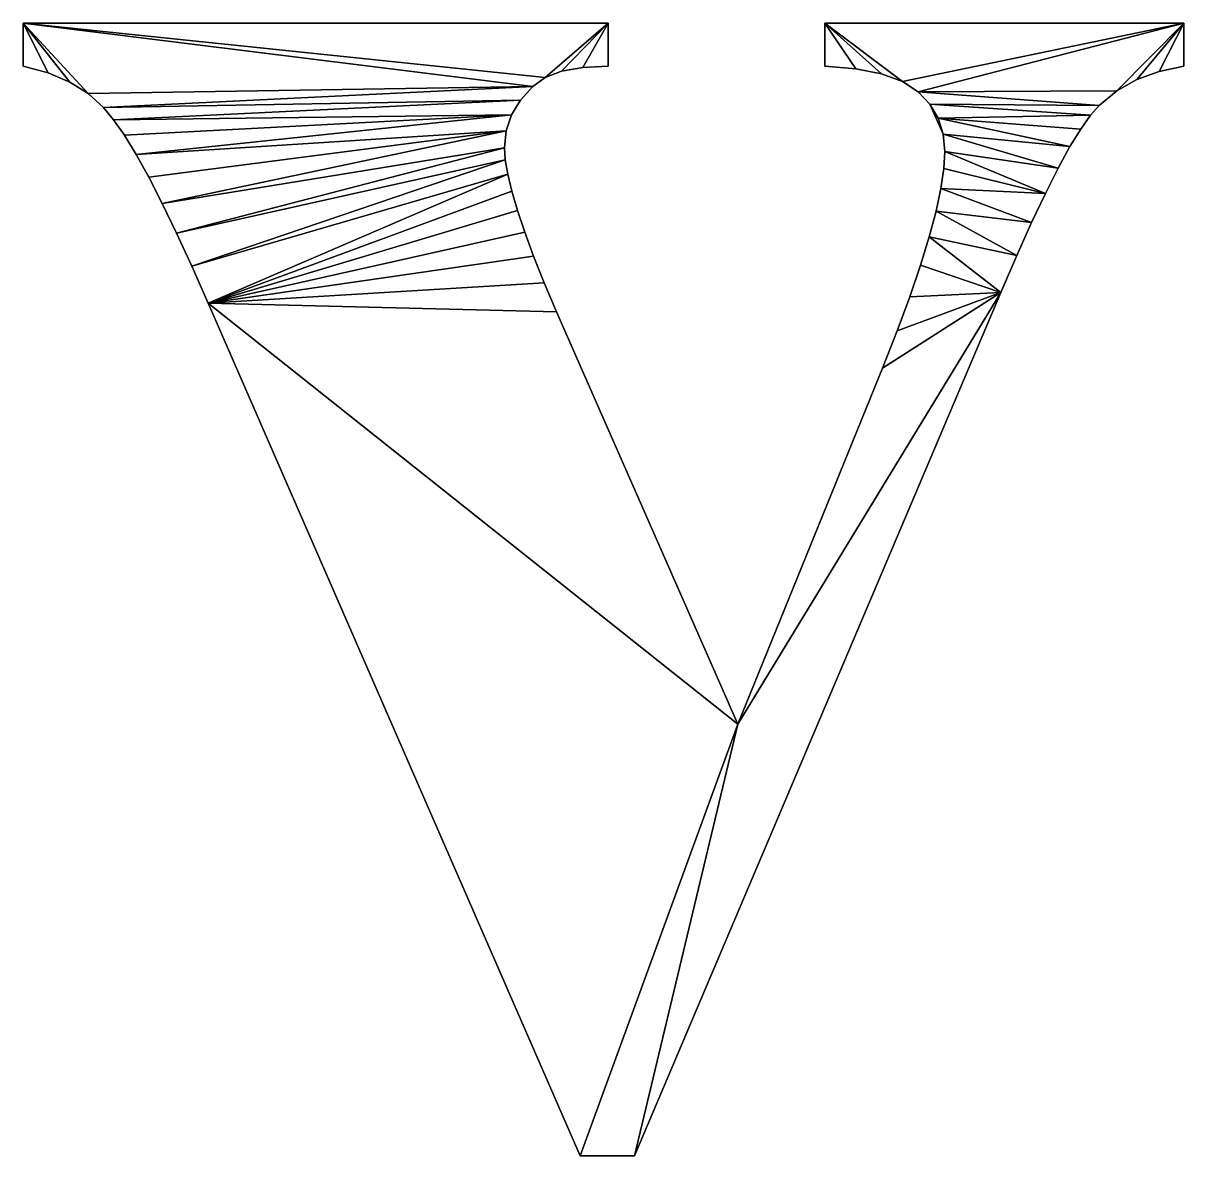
# Model space of a CAD drawing. Header units: metres. Extents: x 0.013 to 0.692, y -0.019 to 0.643.
import ezdxf

# ---------------------------------------------------------------- set-up
doc = ezdxf.new("R2010")
doc.units = ezdxf.units.M

msp = doc.modelspace()

# ---------------------------------------------------------------- meshes
at = {"layer": 'Armanisoft_0', "linetype": 'CONTINUOUS'}
mesh = msp.add_polyface(dxfattribs=at)
corners = [(0.33886, -0.019055), (0.121447, 0.479639), (0.111983, 0.501135), (0.103039, 0.520572), (0.094614, 0.537949), (0.08671, 0.553267), (0.079326, 0.566526), (0.072461, 0.577725), (0.066116, 0.586865), (0.060291, 0.593945), (0.051399, 0.602122), (0.040609, 0.60888), (0.027923, 0.61422), (0.01334, 0.61814), (0.01334, 0.643293), (0.355347, 0.643293), (0.355347, 0.61814), (0.340406, 0.617398), (0.328076, 0.61517), (0.318357, 0.611456), (0.311249, 0.606257), (0.303984, 0.598322), (0.298795, 0.589705), (0.295682, 0.580406), (0.294644, 0.570426), (0.295119, 0.563377), (0.296542, 0.554917), (0.298913, 0.545047), (0.302233, 0.533767), (0.306502, 0.521077), (0.311719, 0.506977), (0.317885, 0.491466), (0.325, 0.474546), (0.431038, 0.233318), (0.515564, 0.441608), (0.524122, 0.463316), (0.531539, 0.483346), (0.537815, 0.501699), (0.54295, 0.518374), (0.546944, 0.533371), (0.549797, 0.546691), (0.551508, 0.558332), (0.552079, 0.568296), (0.551108, 0.578482), (0.548195, 0.587691), (0.54334, 0.595923), (0.536544, 0.603177), (0.527303, 0.609187), (0.515118, 0.613684), (0.499987, 0.616669), (0.48191, 0.61814), (0.48191, 0.643293), (0.691756, 0.643293), (0.691756, 0.61814), (0.677386, 0.615102), (0.664361, 0.610273), (0.65268, 0.603653), (0.642345, 0.595241), (0.637218, 0.589459), (0.631503, 0.581421), (0.625198, 0.571128), (0.618304, 0.558579), (0.610822, 0.543773), (0.602749, 0.526712), (0.594088, 0.507395), (0.584838, 0.485823), (0.370723, -0.019055), (0.33886, -0.019055), (0.352548, 1.475819), (-0.811152, -0.269731), (1.516248, -0.269731), (0.33886, -0.019055, 0.229421), (0.121447, 0.479639, 0.229421), (0.111983, 0.501135, 0.229421), (0.103039, 0.520572, 0.229421), (0.094614, 0.537949, 0.229421), (0.08671, 0.553267, 0.229421), (0.079326, 0.566526, 0.229421), (0.072461, 0.577725, 0.229421), (0.066116, 0.586865, 0.229421), (0.060291, 0.593945, 0.229421), (0.051399, 0.602122, 0.229421), (0.040609, 0.60888, 0.229421), (0.027923, 0.61422, 0.229421), (0.01334, 0.61814, 0.229421), (0.01334, 0.643293, 0.229421), (0.355347, 0.643293, 0.229421), (0.355347, 0.61814, 0.229421), (0.340406, 0.617398, 0.229421), (0.328076, 0.61517, 0.229421), (0.318357, 0.611456, 0.229421), (0.311249, 0.606257, 0.229421), (0.303984, 0.598322, 0.229421), (0.298795, 0.589705, 0.229421), (0.295682, 0.580406, 0.229421), (0.294644, 0.570426, 0.229421), (0.295119, 0.563377, 0.229421), (0.296542, 0.554917, 0.229421), (0.298913, 0.545047, 0.229421), (0.302233, 0.533767, 0.229421), (0.306502, 0.521077, 0.229421), (0.311719, 0.506977, 0.229421), (0.317885, 0.491466, 0.229421), (0.325, 0.474546, 0.229421), (0.431038, 0.233318, 0.229421), (0.515564, 0.441608, 0.229421), (0.524122, 0.463316, 0.229421), (0.531539, 0.483346, 0.229421), (0.537815, 0.501699, 0.229421), (0.54295, 0.518374, 0.229421), (0.546944, 0.533371, 0.229421), (0.549797, 0.546691, 0.229421), (0.551508, 0.558332, 0.229421), (0.552079, 0.568296, 0.229421), (0.551108, 0.578482, 0.229421), (0.548195, 0.587691, 0.229421), (0.54334, 0.595923, 0.229421), (0.536544, 0.603177, 0.229421), (0.527303, 0.609187, 0.229421), (0.515118, 0.613684, 0.229421), (0.499987, 0.616669, 0.229421), (0.48191, 0.61814, 0.229421), (0.48191, 0.643293, 0.229421), (0.691756, 0.643293, 0.229421), (0.691756, 0.61814, 0.229421), (0.677386, 0.615102, 0.229421), (0.664361, 0.610273, 0.229421), (0.65268, 0.603653, 0.229421), (0.642345, 0.595241, 0.229421), (0.637218, 0.589459, 0.229421), (0.631503, 0.581421, 0.229421), (0.625198, 0.571128, 0.229421), (0.618304, 0.558579, 0.229421), (0.610822, 0.543773, 0.229421), (0.602749, 0.526712, 0.229421), (0.594088, 0.507395, 0.229421), (0.584838, 0.485823, 0.229421), (0.370723, -0.019055, 0.229421), (0.33886, -0.019055, 0.229421), (0.352548, 1.475819, 0.229421), (-0.811152, -0.269731, 0.229421), (1.516248, -0.269731, 0.229421), (0.33886, -0.019055), (0.33886, -0.019055, 0.229421), (0.121447, 0.479639), (0.121447, 0.479639, 0.229421), (0.111983, 0.501135), (0.111983, 0.501135, 0.229421), (0.103039, 0.520572), (0.103039, 0.520572, 0.229421), (0.094614, 0.537949), (0.094614, 0.537949, 0.229421), (0.08671, 0.553267), (0.08671, 0.553267, 0.229421), (0.079326, 0.566526), (0.079326, 0.566526, 0.229421), (0.072461, 0.577725), (0.072461, 0.577725, 0.229421), (0.066116, 0.586865), (0.066116, 0.586865, 0.229421), (0.060291, 0.593945), (0.060291, 0.593945, 0.229421), (0.051399, 0.602122), (0.051399, 0.602122, 0.229421), (0.040609, 0.60888), (0.040609, 0.60888, 0.229421), (0.027923, 0.61422), (0.027923, 0.61422, 0.229421), (0.01334, 0.61814), (0.01334, 0.61814, 0.229421), (0.01334, 0.643293), (0.01334, 0.643293, 0.229421), (0.355347, 0.643293), (0.355347, 0.643293, 0.229421), (0.355347, 0.61814), (0.355347, 0.61814, 0.229421), (0.340406, 0.617398), (0.340406, 0.617398, 0.229421), (0.328076, 0.61517), (0.328076, 0.61517, 0.229421), (0.318357, 0.611456), (0.318357, 0.611456, 0.229421), (0.311249, 0.606257), (0.311249, 0.606257, 0.229421), (0.303984, 0.598322), (0.303984, 0.598322, 0.229421), (0.298795, 0.589705), (0.298795, 0.589705, 0.229421), (0.295682, 0.580406), (0.295682, 0.580406, 0.229421), (0.294644, 0.570426), (0.294644, 0.570426, 0.229421), (0.295119, 0.563377), (0.295119, 0.563377, 0.229421), (0.296542, 0.554917), (0.296542, 0.554917, 0.229421), (0.298913, 0.545047), (0.298913, 0.545047, 0.229421), (0.302233, 0.533767), (0.302233, 0.533767, 0.229421), (0.306502, 0.521077), (0.306502, 0.521077, 0.229421), (0.311719, 0.506977), (0.311719, 0.506977, 0.229421), (0.317885, 0.491466), (0.317885, 0.491466, 0.229421), (0.325, 0.474546), (0.325, 0.474546, 0.229421), (0.431038, 0.233318), (0.431038, 0.233318, 0.229421), (0.515564, 0.441608), (0.515564, 0.441608, 0.229421), (0.524122, 0.463316), (0.524122, 0.463316, 0.229421), (0.531539, 0.483346), (0.531539, 0.483346, 0.229421), (0.537815, 0.501699), (0.537815, 0.501699, 0.229421), (0.54295, 0.518374), (0.54295, 0.518374, 0.229421), (0.546944, 0.533371), (0.546944, 0.533371, 0.229421), (0.549797, 0.546691), (0.549797, 0.546691, 0.229421), (0.551508, 0.558332), (0.551508, 0.558332, 0.229421), (0.552079, 0.568296), (0.552079, 0.568296, 0.229421), (0.551108, 0.578482), (0.551108, 0.578482, 0.229421), (0.548195, 0.587691), (0.548195, 0.587691, 0.229421), (0.54334, 0.595923), (0.54334, 0.595923, 0.229421), (0.536544, 0.603177), (0.536544, 0.603177, 0.229421), (0.527303, 0.609187), (0.527303, 0.609187, 0.229421), (0.515118, 0.613684), (0.515118, 0.613684, 0.229421), (0.499987, 0.616669), (0.499987, 0.616669, 0.229421), (0.48191, 0.61814), (0.48191, 0.61814, 0.229421), (0.48191, 0.643293), (0.48191, 0.643293, 0.229421), (0.691756, 0.643293), (0.691756, 0.643293, 0.229421), (0.691756, 0.61814), (0.691756, 0.61814, 0.229421), (0.677386, 0.615102), (0.677386, 0.615102, 0.229421), (0.664361, 0.610273), (0.664361, 0.610273, 0.229421), (0.65268, 0.603653), (0.65268, 0.603653, 0.229421), (0.642345, 0.595241), (0.642345, 0.595241, 0.229421), (0.637218, 0.589459), (0.637218, 0.589459, 0.229421), (0.631503, 0.581421), (0.631503, 0.581421, 0.229421), (0.625198, 0.571128), (0.625198, 0.571128, 0.229421), (0.618304, 0.558579), (0.618304, 0.558579, 0.229421), (0.610822, 0.543773), (0.610822, 0.543773, 0.229421), (0.602749, 0.526712), (0.602749, 0.526712, 0.229421), (0.594088, 0.507395), (0.594088, 0.507395, 0.229421), (0.584838, 0.485823), (0.584838, 0.485823, 0.229421), (0.370723, -0.019055), (0.370723, -0.019055, 0.229421)]
mesh.append_faces([[corners[k] for k in face] for face in [(14, 10, 11), (14, 11, 12), (14, 12, 13), (17, 15, 16), (18, 15, 17), (19, 14, 15), (19, 15, 18), (20, 9, 10), (20, 10, 14), (20, 14, 19), (21, 8, 9), (21, 9, 20), (22, 6, 7), (22, 7, 8), (22, 8, 21), (23, 4, 5), (23, 5, 6), (23, 6, 22), (24, 3, 4), (24, 4, 23), (25, 2, 3), (25, 3, 24), (26, 1, 2), (26, 2, 25), (27, 1, 26), (28, 1, 27), (29, 1, 28), (30, 1, 29), (31, 1, 30), (32, 1, 31), (33, 0, 1), (33, 1, 32), (45, 44, 43), (51, 47, 48), (51, 48, 49), (51, 49, 50), (52, 46, 47), (52, 47, 51), (54, 52, 53), (55, 52, 54), (56, 46, 52), (56, 52, 55), (57, 45, 46), (57, 46, 56), (58, 44, 45), (58, 45, 57), (59, 44, 58), (60, 43, 44), (60, 44, 59), (61, 42, 43), (61, 43, 60), (62, 40, 41), (62, 41, 42), (62, 42, 61), (63, 39, 40), (63, 40, 62), (64, 38, 39), (64, 39, 63), (65, 33, 34), (65, 34, 35), (65, 35, 36), (65, 36, 37), (65, 37, 38), (65, 38, 64), (66, 0, 33), (33, 65, 66), (85, 82, 81), (85, 83, 82), (85, 84, 83), (88, 87, 86), (89, 88, 86), (90, 86, 85), (90, 89, 86), (91, 81, 80), (91, 85, 81), (91, 90, 85), (92, 80, 79), (92, 91, 80), (93, 78, 77), (93, 79, 78), (93, 92, 79), (94, 76, 75), (94, 77, 76), (94, 93, 77), (95, 75, 74), (95, 94, 75), (96, 74, 73), (96, 95, 74), (97, 73, 72), (97, 96, 73), (98, 97, 72), (99, 98, 72), (100, 99, 72), (101, 100, 72), (102, 101, 72), (103, 102, 72), (104, 72, 71), (104, 103, 72), (116, 114, 115), (122, 119, 118), (122, 120, 119), (122, 121, 120), (123, 118, 117), (123, 122, 118), (125, 124, 123), (126, 125, 123), (127, 123, 117), (127, 126, 123), (128, 117, 116), (128, 127, 117), (129, 116, 115), (129, 128, 116), (130, 129, 115), (131, 115, 114), (131, 130, 115), (132, 114, 113), (132, 131, 114), (133, 112, 111), (133, 113, 112), (133, 132, 113), (134, 111, 110), (134, 133, 111), (135, 110, 109), (135, 134, 110), (136, 105, 104), (136, 106, 105), (136, 107, 106), (136, 108, 107), (136, 109, 108), (136, 135, 109), (137, 104, 71), (104, 137, 136), (144, 142, 143, 145), (146, 144, 145, 147), (148, 146, 147, 149), (150, 148, 149, 151), (152, 150, 151, 153), (154, 152, 153, 155), (156, 154, 155, 157), (158, 156, 157, 159), (160, 158, 159, 161), (162, 160, 161, 163), (164, 162, 163, 165), (166, 164, 165, 167), (168, 166, 167, 169), (170, 168, 169, 171), (172, 170, 171, 173), (174, 172, 173, 175), (176, 174, 175, 177), (178, 176, 177, 179), (180, 178, 179, 181), (182, 180, 181, 183), (184, 182, 183, 185), (186, 184, 185, 187), (188, 186, 187, 189), (190, 188, 189, 191), (192, 190, 191, 193), (194, 192, 193, 195), (196, 194, 195, 197), (198, 196, 197, 199), (200, 198, 199, 201), (202, 200, 201, 203), (204, 202, 203, 205), (206, 204, 205, 207), (208, 206, 207, 209), (210, 208, 209, 211), (212, 210, 211, 213), (214, 212, 213, 215), (216, 214, 215, 217), (218, 216, 217, 219), (220, 218, 219, 221), (222, 220, 221, 223), (224, 222, 223, 225), (226, 224, 225, 227), (228, 226, 227, 229), (230, 228, 229, 231), (232, 230, 231, 233), (234, 232, 233, 235), (236, 234, 235, 237), (238, 236, 237, 239), (240, 238, 239, 241), (242, 240, 241, 243), (244, 242, 243, 245), (246, 244, 245, 247), (248, 246, 247, 249), (250, 248, 249, 251), (252, 250, 251, 253), (254, 252, 253, 255), (256, 254, 255, 257), (258, 256, 257, 259), (260, 258, 259, 261), (262, 260, 261, 263), (264, 262, 263, 265), (266, 264, 265, 267), (268, 266, 267, 269), (270, 268, 269, 271), (272, 270, 271, 273), (274, 272, 273, 275), (142, 274, 275, 143)]])

doc.saveas('drawing.dxf')
